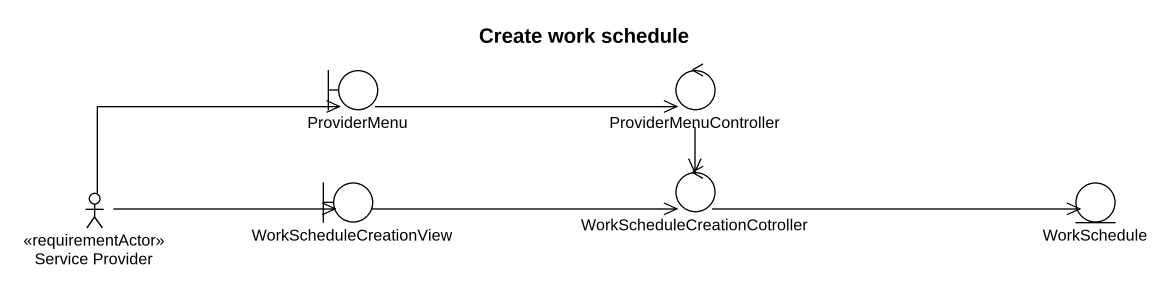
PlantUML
@startuml
title Create work schedule
boundary ProviderMenu
control ProviderMenuController
actor "Service Provider" as Service_Provider <<requirementActor>>
boundary WorkScheduleCreationView
control "WorkScheduleCreationCotroller" as WorkScheduleCreationCotrolle
entity WorkSchedule
ProviderMenu -right-> ProviderMenuController
ProviderMenuController --> WorkScheduleCreationCotrolle
Service_Provider -right-> ProviderMenu
Service_Provider -right-> WorkScheduleCreationView
WorkScheduleCreationView -right-> WorkScheduleCreationCotrolle
WorkScheduleCreationCotrolle -right-> WorkSchedule
@enduml
